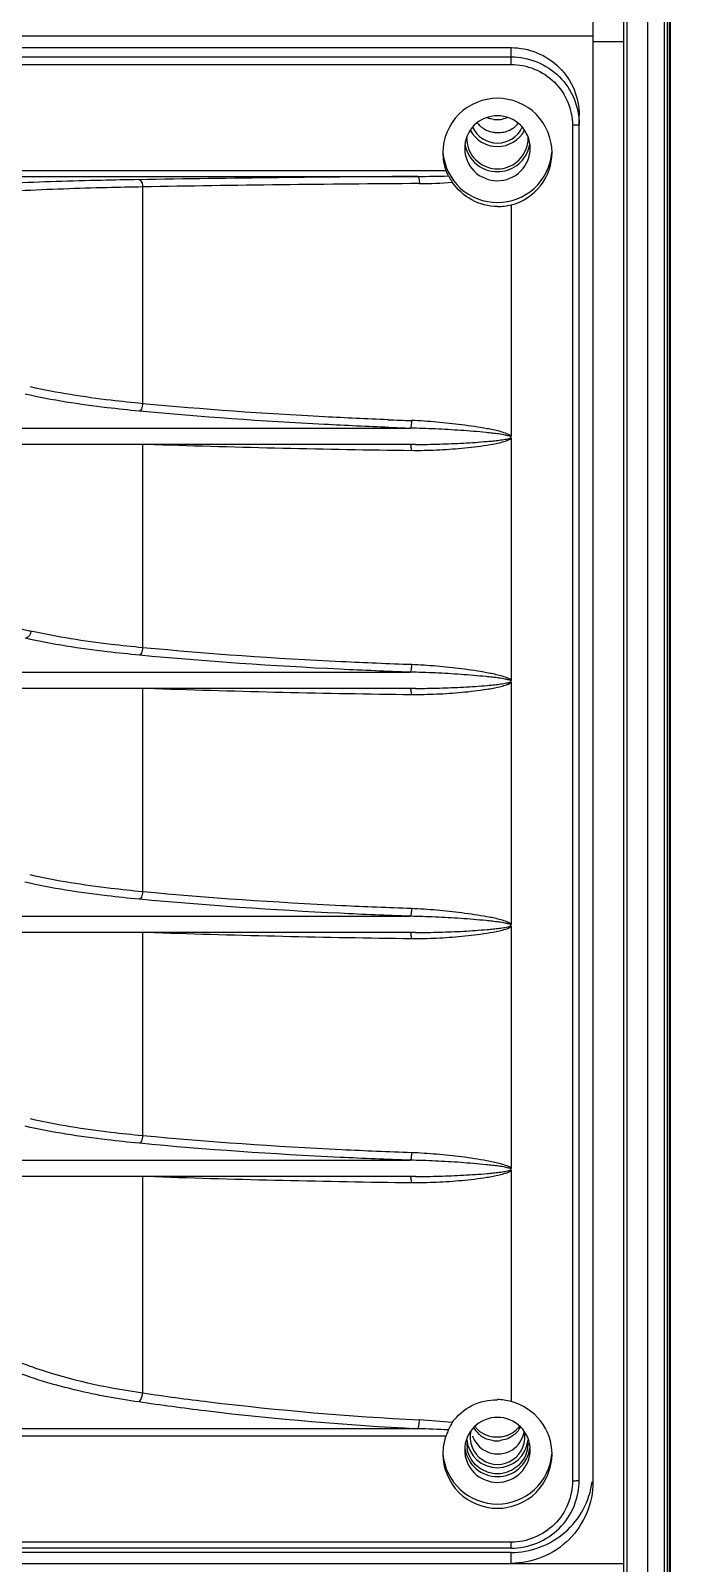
# Model space of a CAD drawing. Header units: millimetres. Extents: x 208114 to 212367, y 170574 to 176275.
# Drawn here: x 208844 to 208890.9, y 175196.1 to 175308.3 of the extents above; entities that cross this region are included whole.
import ezdxf

# ---------------------------------------------------------------- set-up
doc = ezdxf.new("R2010")
doc.units = ezdxf.units.MM
doc.header["$LTSCALE"] = 10

msp = doc.modelspace()

# ---------------------------------------------------------------- linework, layer by layer
for p, q in [((208887.45, 175183.29), (208887.45, 175432.49)), ((208887.68, 175432.69), (208887.68, 174469.29)), ((208889.21, 174469.29), (208889.21, 175432.69)), ((208890.45, 174469.29), (208890.45, 175432.69)), ((208890.66, 174469.29), (208890.66, 175432.69)), ((208890.8, 174469.29), (208890.8, 175432.69)), ((208890.87, 174469.29), (208890.87, 175432.69)), ((208885.2, 175413.69), (208885.2, 175202.05)), ((208885.2, 175307.89), (208777.2, 175307.89)), ((208783.2, 175307.05), (208879.2, 175307.05)), ((208879.2, 175305.82), (208879.2, 175307.05)), ((208885.2, 175307.49), (208887.45, 175307.49)), ((208783.2, 175306.38), (208879.2, 175306.38)), ((208783.2, 175305.82), (208879.2, 175305.82)), ((208884.2, 175202.17), (208884.2, 175302.09)), ((208883.7, 175301.36), (208883.7, 175202.11)), ((208787.97, 175298.06), (208874.42, 175298.06)), ((208790.02, 175297.62), (208872.37, 175297.62)), ((208852.2, 175296.85), (208852.2, 175280.98)), ((208879.2, 175295.53), (208879.2, 175278.6)), ((208790.59, 175279.19), (208871.81, 175279.19)), ((208872.2, 175278), (208790.2, 175278)), ((208852.2, 175278), (208852.2, 175263.12)), ((208879.2, 175278.47), (208879.2, 175260.73)), ((208790.59, 175261.33), (208871.81, 175261.33)), ((208872.2, 175260.14), (208790.2, 175260.14)), ((208852.2, 175260.14), (208852.2, 175245.25)), ((208879.2, 175260.6), (208879.2, 175242.87)), ((208790.59, 175243.46), (208871.81, 175243.46)), ((208872.2, 175242.27), (208790.2, 175242.27)), ((208852.2, 175242.27), (208852.2, 175227.39)), ((208879.2, 175242.74), (208879.2, 175225)), ((208790.59, 175225.6), (208871.81, 175225.6)), ((208872.2, 175224.41), (208790.2, 175224.41)), ((208852.2, 175224.41), (208852.2, 175208.57)), ((208879.2, 175224.87), (208879.2, 175207.94)), ((208874.42, 175205.41), (208787.97, 175205.41)), ((208872.37, 175205.95), (208790.02, 175205.95)), ((208879.2, 175197.64), (208783.2, 175197.64)), ((208879.2, 175197.2), (208783.2, 175197.2)), ((208879.2, 175197.2), (208879.2, 175197.64)), ((208774.95, 175196.09), (208887.45, 175196.09)), ((208879.2, 175196.89), (208783.2, 175196.89)), ((208879.2, 175196.09), (208879.2, 175196.89))]:
    msp.add_line(p, q)
for points in [[(208879.17, 175278.53), (208879.18, 175278.54), (208879.19, 175278.56), (208879.2, 175278.58), (208879.2, 175278.6)], [(208879.2, 175278.47), (208879.2, 175278.48), (208879.19, 175278.5), (208879.18, 175278.52), (208879.17, 175278.53)], [(208879.17, 175260.66), (208879.18, 175260.68), (208879.19, 175260.69), (208879.2, 175260.71), (208879.2, 175260.73)], [(208879.2, 175260.6), (208879.2, 175260.62), (208879.19, 175260.64), (208879.18, 175260.65), (208879.17, 175260.66)], [(208879.17, 175242.8), (208879.18, 175242.81), (208879.19, 175242.83), (208879.2, 175242.85), (208879.2, 175242.87)], [(208879.2, 175242.74), (208879.2, 175242.75), (208879.19, 175242.77), (208879.18, 175242.79), (208879.17, 175242.8)], [(208879.17, 175224.93), (208879.18, 175224.95), (208879.19, 175224.96), (208879.2, 175224.98), (208879.2, 175225)], [(208879.2, 175224.87), (208879.2, 175224.89), (208879.19, 175224.91), (208879.18, 175224.92), (208879.17, 175224.93)]]:
    msp.add_lwpolyline(points)
for centre, radius, start, end in [((208878.14, 175303.88), 2.1, 264.6191, 277.4972), ((208878.19, 175304.39), 2.32, 267.3207, 270.2397), ((208878.19, 175304.35), 2.28, 270.2316, 274.8878), ((208878.14, 175303.87), 2.09, 277.4238, 292.0248), ((208878.13, 175300.41), 2.19, 177.3002, 179.9969), ((208878.17, 175300.41), 2.22, 180.037, 190.2466), ((208878.24, 175302.99), 2.16, 263.1731, 275.2549), ((208878.23, 175300.41), 2.22, 349.7534, 359.963), ((208878.26, 175300.41), 2.19, 0.0031, 2.6998), ((208878.17, 175299.38), 3.97, 180.082, 199.3707), ((208878.17, 175300.35), 2.38, 189.1755, 198.0886), ((208878.22, 175300.35), 2.38, 341.9114, 350.8245), ((208883.57, 173427.39), 1870.26, 90.3431, 90.9698), ((208883.59, 173513.7), 1783.43, 90.3568, 91.0085), ((208872.12, 175375.89), 78.27, 270.187, 271.8209), ((208872.21, 175332.4), 35.31, 270.4341, 274.3552), ((208878.25, 175299.42), 4, 269.2978, 283.7501), ((208884.89, 175656.07), 376.55, 267.761, 268.0237), ((208884.85, 175658.01), 379.04, 267.7931, 267.9079), ((208884.94, 175660.54), 381.57, 267.9079, 268.0277), ((208882.58, 176143.41), 865.91, 268.04625, 269.29315), ((208910.62, 175554.5), 297.71, 256.9098, 257.0713), ((208882.58, 176125.54), 865.91, 268.04625, 269.29315), ((208882.58, 176107.68), 865.91, 268.04625, 269.29315), ((208882.58, 176089.81), 865.91, 268.04625, 269.29315), ((208855.92, 175246.05), 38.24, 254.7851, 254.9163), ((208878.14, 175203.99), 4.09, 75.0663, 89.2453), ((208870.32, 175165.94), 40.71, 83.5539, 86.9629), ((208870.22, 175116.21), 89.76, 87.2037, 88.6291), ((208878.17, 175204.09), 3.97, 160.6293, 179.918), ((208878.15, 175207.02), 1.97, 210.3563, 226.8691), ((208878.14, 175207.01), 1.96, 226.8238, 238.4619), ((208878.14, 175207.16), 2.1, 264.6191, 277.4972), ((208878.02, 175207.19), 2.19, 318.8913, 329.1982), ((208878.1, 175206.13), 2.1, 344.9816, 349.5416), ((208878.17, 175204.89), 2.22, 180.036, 190.0909), ((208878.24, 175206.26), 2.16, 263.1731, 275.2549), ((208878.21, 175204.89), 2.24, 348.6499, 349.9248), ((208878.23, 175204.89), 2.22, 349.9082, 359.964), ((208878.2, 175204.94), 2.28, 260.1528, 279.8449)]:
    msp.add_arc(centre, radius, start, end)
for centre, major_axis, start_param, end_param in [((208878.2, 175302.08), (0, 2.27), 8.344017, 10.505539), ((208878.2, 175302.08), (0, -2.02), 5.144562, 7.421808), ((208878.2, 175207.34), (0, 2.02), 3.665195, 4.083608), ((208878.2, 175205.36), (0, 2.27), 7.956568, 10.892994), ((208878.2, 175205.36), (0, -2.02), 4.501219, 8.065151)]:
    msp.add_ellipse(centre, major_axis=major_axis, ratio=0.992501, start_param=start_param, end_param=end_param)
for points, knots in [([(208879.2, 175307.05), (208880.47, 175307.05), (208883.12, 175306), (208884.2, 175303.36), (208884.2, 175302.09)], [0, 0, 0, 0, 0.501331, 1, 1, 1, 1]), ([(208879.2, 175306.38), (208880.47, 175306.38), (208883.12, 175305.33), (208884.2, 175302.69), (208884.2, 175301.42)], [0, 0, 0, 0, 0.501331, 1, 1, 1, 1]), ([(208879.2, 175305.82), (208880.34, 175305.82), (208882.73, 175304.88), (208883.7, 175302.5), (208883.7, 175301.36)], [0, 0, 0, 0, 0.501331, 1, 1, 1, 1]), ([(208878.2, 175303.34), (208877.18, 175303.34), (208875.06, 175302.5), (208874.2, 175300.39), (208874.2, 175299.37)], [0, 0, 0, 0, 0.501339, 1, 1, 1, 1]), ([(208882.2, 175299.37), (208882.2, 175300.39), (208881.34, 175302.5), (208879.22, 175303.34), (208878.2, 175303.34)], [0, 0, 0, 0, 0.498667, 1, 1, 1, 1]), ([(208878.2, 175302.06), (208877.59, 175302.06), (208876.31, 175301.56), (208875.8, 175300.29), (208875.8, 175299.68)], [0, 0, 0, 0, 0.501331, 1, 1, 1, 1]), ([(208876.72, 175301.54), (208876.78, 175301.47), (208876.91, 175301.33), (208877.06, 175301.21), (208877.14, 175301.15)], [0, 0, 0, 0, 0.499682, 1, 1, 1, 1]), ([(208877.94, 175301.79), (208877.86, 175301.8), (208877.71, 175301.82), (208877.57, 175301.86), (208877.5, 175301.89)], [0, 0, 0, 0, 0.502092, 1, 1, 1, 1]), ([(208880.6, 175299.68), (208880.6, 175300.29), (208880.08, 175301.56), (208878.81, 175302.06), (208878.2, 175302.06)], [0, 0, 0, 0, 0.498669, 1, 1, 1, 1]), ([(208879.31, 175301.13), (208879.39, 175301.18), (208879.53, 175301.3), (208879.66, 175301.44), (208879.72, 175301.51)], [0, 0, 0, 0, 0.497716, 1, 1, 1, 1]), ([(208877.14, 175301.15), (208877.26, 175301.07), (208877.53, 175300.93), (208877.83, 175300.86), (208877.98, 175300.85)], [0, 0, 0, 0, 0.488377, 1, 1, 1, 1]), ([(208878.44, 175300.84), (208878.59, 175300.85), (208878.9, 175300.91), (208879.18, 175301.05), (208879.31, 175301.13)], [0, 0, 0, 0, 0.500711, 1, 1, 1, 1]), ([(208884.2, 175301.42), (208884.2, 175301.37), (208883.93, 175301.39), (208883.82, 175301.36), (208883.7, 175301.36)], [0, 0, 0, 0, 0.301345, 1, 1, 1, 1]), ([(208874.21, 175299.37), (208874.28, 175298.41), (208875.21, 175296.47), (208877.23, 175295.71), (208878.2, 175295.71)], [0, 0, 0, 0, 0.498728, 1, 1, 1, 1]), ([(208875.8, 175299.68), (208875.8, 175299.07), (208876.31, 175297.8), (208877.59, 175297.3), (208878.2, 175297.3)], [0, 0, 0, 0, 0.498669, 1, 1, 1, 1]), ([(208875.91, 175299.62), (208876.07, 175299.15), (208876.69, 175298.29), (208878.2, 175297.81), (208879.7, 175298.29), (208880.33, 175299.15), (208880.48, 175299.62)], [0, 0, 0, 0, 0.249475, 0.5, 0.750525, 1, 1, 1, 1]), ([(208875.98, 175300.02), (208876.07, 175299.52), (208876.64, 175298.55), (208878.2, 175297.99), (208879.76, 175298.55), (208880.32, 175299.52), (208880.41, 175300.02)], [0, 0, 0, 0, 0.249445, 0.5, 0.750555, 1, 1, 1, 1]), ([(208878.2, 175297.3), (208878.81, 175297.3), (208880.08, 175297.8), (208880.6, 175299.07), (208880.6, 175299.68)], [0, 0, 0, 0, 0.501331, 1, 1, 1, 1]), ([(208878.2, 175295.71), (208879.17, 175295.71), (208881.18, 175296.47), (208882.11, 175298.41), (208882.19, 175299.37)], [0, 0, 0, 0, 0.501272, 1, 1, 1, 1]), ([(208879.2, 175295.53), (208880.03, 175295.74), (208881.6, 175296.75), (208882.2, 175298.52), (208882.2, 175299.37)], [0, 0, 0, 0, 0.501118, 1, 1, 1, 1]), ([(208851.92, 175297.39), (208851.01, 175297.37), (208847.88, 175297.31), (208844.75, 175297.22), (208842.53, 175297.11)], [0, 0, 0, 0, 0.290124, 1, 1, 1, 1]), ([(208851.92, 175297.39), (208851.95, 175297.39), (208852.15, 175297.28), (208852.19, 175297.03), (208852.2, 175296.85)], [0, 0, 0, 0, 0.172206, 1, 1, 1, 1]), ([(208872.37, 175297.62), (208872.43, 175297.61), (208872.45, 175297.36), (208872.48, 175297.22), (208872.48, 175297.09)], [0, 0, 0, 0, 0.317, 1, 1, 1, 1]), ([(208874.42, 175298.06), (208874.44, 175298.02), (208874.49, 175297.88), (208874.55, 175297.75), (208874.6, 175297.66)], [0, 0, 0, 0, 0.30628, 1, 1, 1, 1]), ([(208874.6, 175297.66), (208874.62, 175297.63), (208874.71, 175297.48), (208874.81, 175297.32), (208874.89, 175297.2)], [0, 0, 0, 0, 0.175337, 1, 1, 1, 1]), ([(208878.2, 175295.41), (208877.55, 175295.42), (208876.25, 175295.76), (208875.26, 175296.66), (208874.89, 175297.2)], [0, 0, 0, 0, 0.499317, 1, 1, 1, 1]), ([(208852.2, 175296.85), (208851.33, 175296.84), (208848.33, 175296.77), (208845.33, 175296.67), (208843.2, 175296.56)], [0, 0, 0, 0, 0.288752, 1, 1, 1, 1]), ([(208851.96, 175280.44), (208851.17, 175280.51), (208848.37, 175280.81), (208845.57, 175281.23), (208843.6, 175281.68)], [0, 0, 0, 0, 0.280714, 1, 1, 1, 1]), ([(208852.2, 175280.98), (208851.42, 175281.06), (208848.67, 175281.35), (208845.93, 175281.77), (208843.99, 175282.21)], [0, 0, 0, 0, 0.280697, 1, 1, 1, 1]), ([(208852.2, 175280.98), (208852.2, 175280.92), (208852.17, 175280.73), (208852.09, 175280.48), (208851.96, 175280.44)], [0, 0, 0, 0, 0.311589, 1, 1, 1, 1]), ([(208870.25, 175279.25), (208868.67, 175279.31), (208862.57, 175279.59), (208856.47, 175280.01), (208851.96, 175280.44)], [0, 0, 0, 0, 0.258531, 1, 1, 1, 1]), ([(208870.18, 175279.81), (208868.63, 175279.87), (208862.63, 175280.14), (208856.63, 175280.57), (208852.2, 175280.98)], [0, 0, 0, 0, 0.25849, 1, 1, 1, 1]), ([(208871.9, 175279.75), (208871.9, 175279.63), (208871.88, 175279.45), (208871.86, 175279.24), (208871.81, 175279.19)], [0, 0, 0, 0, 0.636126, 1, 1, 1, 1]), ([(208879.18, 175278.53), (208879.18, 175278.61), (208878.94, 175278.64), (208878.68, 175278.71), (208878.28, 175278.77), (208877.83, 175278.82), (208877.21, 175278.89), (208876.44, 175278.96), (208875.2, 175279.05), (208873.66, 175279.14), (208872.42, 175279.18), (208871.81, 175279.19)], [0, 0, 0, 0, 0.031589, 0.062381, 0.125135, 0.187771, 0.250364, 0.375504, 0.500576, 0.750481, 1, 1, 1, 1]), ([(208879.2, 175278.6), (208879.11, 175278.72), (208878.78, 175278.83), (208878.2, 175279.01), (208877.43, 175279.16), (208876.51, 175279.31), (208875.28, 175279.48), (208873.75, 175279.65), (208872.52, 175279.73), (208871.9, 175279.75)], [0, 0, 0, 0, 0.062488, 0.125427, 0.251116, 0.376599, 0.501857, 0.751571, 1, 1, 1, 1]), ([(208871.9, 175277.57), (208871.9, 175277.67), (208871.88, 175277.79), (208871.86, 175277.99), (208871.82, 175278.01)], [0, 0, 0, 0, 0.676373, 1, 1, 1, 1]), ([(208871.9, 175277.57), (208872.52, 175277.56), (208873.75, 175277.58), (208875.28, 175277.69), (208876.51, 175277.82), (208877.43, 175277.95), (208878.2, 175278.08), (208878.78, 175278.24), (208879.11, 175278.34), (208879.2, 175278.47)], [0, 0, 0, 0, 0.248912, 0.498722, 0.62394, 0.74933, 0.874836, 0.937532, 1, 1, 1, 1]), ([(208872.2, 175278), (208872.78, 175278), (208873.95, 175278.02), (208875.41, 175278.08), (208876.58, 175278.15), (208877.31, 175278.21), (208877.9, 175278.26), (208878.33, 175278.31), (208878.71, 175278.36), (208878.96, 175278.42), (208879.17, 175278.46), (208879.18, 175278.53)], [0, 0, 0, 0, 0.249664, 0.499578, 0.624622, 0.749711, 0.812271, 0.874846, 0.937475, 0.969068, 1, 1, 1, 1]), ([(208851.96, 175262.57), (208851.18, 175262.65), (208848.38, 175262.94), (208845.59, 175263.36), (208843.62, 175263.81)], [0, 0, 0, 0, 0.280564, 1, 1, 1, 1]), ([(208852.2, 175263.12), (208851.43, 175263.19), (208848.68, 175263.48), (208845.95, 175263.9), (208844.01, 175264.34)], [0, 0, 0, 0, 0.280548, 1, 1, 1, 1]), ([(208852.2, 175263.12), (208852.2, 175263.05), (208852.17, 175262.86), (208852.09, 175262.62), (208851.96, 175262.57)], [0, 0, 0, 0, 0.311589, 1, 1, 1, 1]), ([(208871.81, 175261.33), (208870.09, 175261.39), (208863.47, 175261.66), (208856.85, 175262.11), (208851.96, 175262.57)], [0, 0, 0, 0, 0.258844, 1, 1, 1, 1]), ([(208871.9, 175261.88), (208870.2, 175261.94), (208863.62, 175262.21), (208857.05, 175262.66), (208852.2, 175263.12)], [0, 0, 0, 0, 0.258843, 1, 1, 1, 1]), ([(208871.9, 175261.88), (208871.9, 175261.76), (208871.88, 175261.59), (208871.86, 175261.38), (208871.81, 175261.33)], [0, 0, 0, 0, 0.636126, 1, 1, 1, 1]), ([(208879.18, 175260.66), (208879.18, 175260.74), (208878.94, 175260.77), (208878.68, 175260.85), (208878.28, 175260.9), (208877.83, 175260.96), (208877.21, 175261.02), (208876.44, 175261.09), (208875.2, 175261.19), (208873.66, 175261.28), (208872.42, 175261.32), (208871.81, 175261.33)], [0, 0, 0, 0, 0.031589, 0.062381, 0.125135, 0.187771, 0.250364, 0.375504, 0.500576, 0.750481, 1, 1, 1, 1]), ([(208879.2, 175260.73), (208879.11, 175260.86), (208878.78, 175260.96), (208878.2, 175261.14), (208877.43, 175261.29), (208876.51, 175261.45), (208875.28, 175261.62), (208873.75, 175261.78), (208872.52, 175261.86), (208871.9, 175261.88)], [0, 0, 0, 0, 0.062488, 0.125427, 0.251116, 0.376599, 0.501857, 0.751571, 1, 1, 1, 1]), ([(208871.9, 175259.7), (208871.9, 175259.8), (208871.88, 175259.93), (208871.86, 175260.13), (208871.82, 175260.14)], [0, 0, 0, 0, 0.676373, 1, 1, 1, 1]), ([(208871.9, 175259.7), (208872.52, 175259.69), (208873.75, 175259.72), (208875.28, 175259.82), (208876.51, 175259.95), (208877.43, 175260.08), (208878.2, 175260.21), (208878.78, 175260.38), (208879.11, 175260.47), (208879.2, 175260.6)], [0, 0, 0, 0, 0.248912, 0.498722, 0.62394, 0.74933, 0.874836, 0.937532, 1, 1, 1, 1]), ([(208872.2, 175260.14), (208872.78, 175260.14), (208873.95, 175260.16), (208875.41, 175260.22), (208876.58, 175260.29), (208877.31, 175260.34), (208877.9, 175260.4), (208878.33, 175260.45), (208878.71, 175260.5), (208878.96, 175260.56), (208879.17, 175260.59), (208879.18, 175260.66)], [0, 0, 0, 0, 0.249664, 0.499578, 0.624622, 0.749711, 0.812271, 0.874846, 0.937475, 0.969068, 1, 1, 1, 1]), ([(208852.2, 175245.25), (208851.42, 175245.33), (208848.66, 175245.62), (208845.91, 175246.04), (208843.97, 175246.49)], [0, 0, 0, 0, 0.280844, 1, 1, 1, 1]), ([(208851.96, 175244.71), (208851.17, 175244.78), (208848.36, 175245.08), (208845.56, 175245.5), (208843.57, 175245.96)], [0, 0, 0, 0, 0.28086, 1, 1, 1, 1]), ([(208852.2, 175245.25), (208852.2, 175245.19), (208852.17, 175245), (208852.09, 175244.75), (208851.96, 175244.71)], [0, 0, 0, 0, 0.311589, 1, 1, 1, 1]), ([(208871.81, 175243.46), (208870.09, 175243.52), (208863.47, 175243.8), (208856.85, 175244.25), (208851.96, 175244.71)], [0, 0, 0, 0, 0.258844, 1, 1, 1, 1]), ([(208871.9, 175244.02), (208870.2, 175244.08), (208863.62, 175244.35), (208857.05, 175244.8), (208852.2, 175245.25)], [0, 0, 0, 0, 0.258843, 1, 1, 1, 1]), ([(208871.9, 175244.02), (208871.9, 175243.9), (208871.88, 175243.72), (208871.86, 175243.51), (208871.81, 175243.46)], [0, 0, 0, 0, 0.636126, 1, 1, 1, 1]), ([(208879.18, 175242.8), (208879.18, 175242.88), (208878.94, 175242.91), (208878.68, 175242.98), (208878.28, 175243.04), (208877.83, 175243.09), (208877.21, 175243.16), (208876.44, 175243.23), (208875.2, 175243.32), (208873.66, 175243.41), (208872.42, 175243.45), (208871.81, 175243.46)], [0, 0, 0, 0, 0.031585, 0.062384, 0.125137, 0.187772, 0.250366, 0.375505, 0.500577, 0.750481, 1, 1, 1, 1]), ([(208879.2, 175242.87), (208879.11, 175242.99), (208878.78, 175243.1), (208878.2, 175243.28), (208877.43, 175243.43), (208876.51, 175243.58), (208875.28, 175243.75), (208873.75, 175243.92), (208872.52, 175244), (208871.9, 175244.02)], [0, 0, 0, 0, 0.062488, 0.125428, 0.251116, 0.3766, 0.501857, 0.751571, 1, 1, 1, 1]), ([(208871.9, 175241.84), (208871.9, 175241.94), (208871.88, 175242.06), (208871.86, 175242.26), (208871.82, 175242.28)], [0, 0, 0, 0, 0.676373, 1, 1, 1, 1]), ([(208871.9, 175241.84), (208872.52, 175241.83), (208873.75, 175241.85), (208875.28, 175241.96), (208876.51, 175242.09), (208877.43, 175242.22), (208878.2, 175242.35), (208878.78, 175242.51), (208879.11, 175242.61), (208879.2, 175242.74)], [0, 0, 0, 0, 0.248912, 0.498722, 0.62394, 0.74933, 0.874836, 0.937532, 1, 1, 1, 1]), ([(208872.2, 175242.27), (208872.78, 175242.27), (208873.95, 175242.29), (208875.41, 175242.35), (208876.58, 175242.42), (208877.31, 175242.48), (208877.9, 175242.53), (208878.33, 175242.58), (208878.71, 175242.63), (208878.96, 175242.69), (208879.17, 175242.73), (208879.18, 175242.8)], [0, 0, 0, 0, 0.249664, 0.499578, 0.624622, 0.749711, 0.812271, 0.874847, 0.937475, 0.969068, 1, 1, 1, 1]), ([(208852.2, 175227.39), (208851.42, 175227.46), (208848.67, 175227.75), (208845.93, 175228.17), (208843.99, 175228.62)], [0, 0, 0, 0, 0.280697, 1, 1, 1, 1]), ([(208851.96, 175226.84), (208851.17, 175226.92), (208848.37, 175227.21), (208845.57, 175227.64), (208843.6, 175228.09)], [0, 0, 0, 0, 0.280714, 1, 1, 1, 1]), ([(208852.2, 175227.39), (208852.2, 175227.32), (208852.17, 175227.13), (208852.09, 175226.89), (208851.96, 175226.84)], [0, 0, 0, 0, 0.311589, 1, 1, 1, 1]), ([(208871.9, 175226.15), (208870.2, 175226.21), (208863.62, 175226.48), (208857.05, 175226.93), (208852.2, 175227.39)], [0, 0, 0, 0, 0.258843, 1, 1, 1, 1]), ([(208871.81, 175225.6), (208870.09, 175225.66), (208863.47, 175225.93), (208856.85, 175226.38), (208851.96, 175226.84)], [0, 0, 0, 0, 0.258844, 1, 1, 1, 1]), ([(208871.9, 175226.15), (208871.9, 175226.03), (208871.88, 175225.86), (208871.86, 175225.65), (208871.81, 175225.6)], [0, 0, 0, 0, 0.636126, 1, 1, 1, 1]), ([(208879.18, 175224.93), (208879.18, 175225.01), (208878.94, 175225.04), (208878.68, 175225.12), (208878.28, 175225.17), (208877.83, 175225.23), (208877.21, 175225.29), (208876.44, 175225.36), (208875.2, 175225.46), (208873.66, 175225.55), (208872.42, 175225.59), (208871.81, 175225.6)], [0, 0, 0, 0, 0.031585, 0.062384, 0.125137, 0.187772, 0.250366, 0.375505, 0.500577, 0.750481, 1, 1, 1, 1]), ([(208879.2, 175225), (208879.11, 175225.13), (208878.78, 175225.23), (208878.2, 175225.41), (208877.43, 175225.56), (208876.51, 175225.72), (208875.28, 175225.89), (208873.75, 175226.05), (208872.52, 175226.13), (208871.9, 175226.15)], [0, 0, 0, 0, 0.062488, 0.125428, 0.251116, 0.3766, 0.501857, 0.751571, 1, 1, 1, 1]), ([(208871.9, 175223.97), (208871.9, 175224.07), (208871.88, 175224.2), (208871.86, 175224.4), (208871.82, 175224.41)], [0, 0, 0, 0, 0.676373, 1, 1, 1, 1]), ([(208871.9, 175223.97), (208872.52, 175223.96), (208873.75, 175223.99), (208875.28, 175224.09), (208876.51, 175224.22), (208877.43, 175224.35), (208878.2, 175224.48), (208878.78, 175224.65), (208879.11, 175224.74), (208879.2, 175224.87)], [0, 0, 0, 0, 0.248912, 0.498722, 0.62394, 0.74933, 0.874836, 0.937532, 1, 1, 1, 1]), ([(208872.2, 175224.41), (208872.78, 175224.41), (208873.95, 175224.43), (208875.41, 175224.49), (208876.58, 175224.56), (208877.31, 175224.61), (208877.9, 175224.67), (208878.33, 175224.72), (208878.71, 175224.77), (208878.96, 175224.83), (208879.17, 175224.86), (208879.18, 175224.93)], [0, 0, 0, 0, 0.249664, 0.499578, 0.624622, 0.749711, 0.812271, 0.874847, 0.937475, 0.969068, 1, 1, 1, 1]), ([(208843.2, 175210.82), (208843.81, 175210.57), (208846.73, 175209.54), (208849.79, 175208.93), (208852.2, 175208.57)], [0, 0, 0, 0, 0.213777, 1, 1, 1, 1]), ([(208842.53, 175210.27), (208842.79, 175210.16), (208843.88, 175209.74), (208845.01, 175209.39), (208845.89, 175209.15)], [0, 0, 0, 0, 0.23074, 1, 1, 1, 1]), ([(208845.97, 175209.13), (208846.42, 175209.01), (208848.39, 175208.51), (208850.38, 175208.15), (208851.92, 175207.93)], [0, 0, 0, 0, 0.232047, 1, 1, 1, 1]), ([(208851.92, 175207.93), (208851.96, 175207.95), (208852.13, 175208.12), (208852.18, 175208.37), (208852.2, 175208.57)], [0, 0, 0, 0, 0.18509, 1, 1, 1, 1]), ([(208852.2, 175208.57), (208853.81, 175208.33), (208860.55, 175207.43), (208867.32, 175206.86), (208872.48, 175206.6)], [0, 0, 0, 0, 0.240069, 1, 1, 1, 1]), ([(208851.92, 175207.93), (208853.54, 175207.69), (208860.34, 175206.78), (208867.17, 175206.22), (208872.37, 175205.95)], [0, 0, 0, 0, 0.240063, 1, 1, 1, 1]), ([(208874.89, 175206.4), (208875.26, 175206.92), (208876.26, 175207.79), (208877.56, 175208.08), (208878.2, 175208.07)], [0, 0, 0, 0, 0.498065, 1, 1, 1, 1]), ([(208882.2, 175204.09), (208882.2, 175204.95), (208881.6, 175206.72), (208880.03, 175207.72), (208879.2, 175207.94)], [0, 0, 0, 0, 0.498882, 1, 1, 1, 1]), ([(208872.37, 175205.95), (208872.42, 175206.02), (208872.45, 175206.25), (208872.48, 175206.46), (208872.48, 175206.6)], [0, 0, 0, 0, 0.385265, 1, 1, 1, 1]), ([(208874.89, 175206.4), (208874.8, 175206.26), (208874.7, 175206.09), (208874.62, 175205.9), (208874.6, 175205.87)], [0, 0, 0, 0, 0.79591, 1, 1, 1, 1]), ([(208878.2, 175206.78), (208877.59, 175206.78), (208876.31, 175206.28), (208875.8, 175205.01), (208875.8, 175204.4)], [0, 0, 0, 0, 0.501331, 1, 1, 1, 1]), ([(208876.55, 175206.12), (208876.59, 175206.07), (208876.67, 175205.96), (208876.77, 175205.86), (208876.82, 175205.82)], [0, 0, 0, 0, 0.49958, 1, 1, 1, 1]), ([(208880.6, 175204.4), (208880.6, 175205.01), (208880.08, 175206.28), (208878.81, 175206.78), (208878.2, 175206.78)], [0, 0, 0, 0, 0.498669, 1, 1, 1, 1]), ([(208874.6, 175205.87), (208874.59, 175205.83), (208874.53, 175205.68), (208874.47, 175205.53), (208874.42, 175205.41)], [0, 0, 0, 0, 0.203732, 1, 1, 1, 1]), ([(208876.82, 175205.82), (208876.87, 175205.77), (208876.98, 175205.69), (208877.1, 175205.62), (208877.16, 175205.59)], [0, 0, 0, 0, 0.497599, 1, 1, 1, 1]), ([(208877.94, 175205.07), (208877.79, 175205.08), (208877.51, 175205.14), (208877.24, 175205.26), (208877.12, 175205.34)], [0, 0, 0, 0, 0.503434, 1, 1, 1, 1]), ([(208877.16, 175205.59), (208877.22, 175205.56), (208877.34, 175205.5), (208877.48, 175205.45), (208877.54, 175205.43)], [0, 0, 0, 0, 0.497588, 1, 1, 1, 1]), ([(208877.54, 175205.43), (208877.68, 175205.39), (208877.96, 175205.34), (208878.24, 175205.34), (208878.39, 175205.35)], [0, 0, 0, 0, 0.500134, 1, 1, 1, 1]), ([(208878.39, 175205.35), (208878.46, 175205.36), (208878.6, 175205.37), (208878.73, 175205.41), (208878.8, 175205.43)], [0, 0, 0, 0, 0.502891, 1, 1, 1, 1]), ([(208879.31, 175205.42), (208879.18, 175205.33), (208878.89, 175205.17), (208878.57, 175205.1), (208878.41, 175205.08)], [0, 0, 0, 0, 0.501424, 1, 1, 1, 1]), ([(208878.8, 175205.43), (208878.87, 175205.45), (208879.01, 175205.49), (208879.14, 175205.56), (208879.2, 175205.59)], [0, 0, 0, 0, 0.503593, 1, 1, 1, 1]), ([(208879.67, 175205.75), (208879.62, 175205.68), (208879.5, 175205.57), (208879.38, 175205.47), (208879.31, 175205.42)], [0, 0, 0, 0, 0.501614, 1, 1, 1, 1]), ([(208874.2, 175204.09), (208874.2, 175203.08), (208875.06, 175200.96), (208877.18, 175200.12), (208878.2, 175200.12)], [0, 0, 0, 0, 0.498661, 1, 1, 1, 1]), ([(208874.21, 175204.09), (208874.28, 175203.13), (208875.21, 175201.19), (208877.22, 175200.43), (208878.2, 175200.43)], [0, 0, 0, 0, 0.498728, 1, 1, 1, 1]), ([(208875.8, 175204.4), (208875.8, 175203.79), (208876.31, 175202.52), (208877.59, 175202.02), (208878.2, 175202.02)], [0, 0, 0, 0, 0.498669, 1, 1, 1, 1]), ([(208875.82, 175204.49), (208875.9, 175203.94), (208876.49, 175202.86), (208877.64, 175202.44), (208878.2, 175202.44)], [0, 0, 0, 0, 0.498787, 1, 1, 1, 1]), ([(208877.81, 175202.69), (208877.36, 175202.77), (208876.5, 175203.2), (208876.06, 175204.06), (208875.98, 175204.5)], [0, 0, 0, 0, 0.500997, 1, 1, 1, 1]), ([(208877.14, 175204.43), (208877.26, 175204.35), (208877.53, 175204.21), (208877.83, 175204.14), (208877.98, 175204.12)], [0, 0, 0, 0, 0.488377, 1, 1, 1, 1]), ([(208878.2, 175202.44), (208878.76, 175202.44), (208879.91, 175202.86), (208880.49, 175203.94), (208880.57, 175204.49)], [0, 0, 0, 0, 0.501213, 1, 1, 1, 1]), ([(208878.2, 175202.02), (208878.81, 175202.02), (208880.08, 175202.52), (208880.6, 175203.79), (208880.6, 175204.4)], [0, 0, 0, 0, 0.501331, 1, 1, 1, 1]), ([(208878.2, 175200.43), (208879.17, 175200.43), (208881.18, 175201.19), (208882.11, 175203.13), (208882.19, 175204.09)], [0, 0, 0, 0, 0.501272, 1, 1, 1, 1]), ([(208878.2, 175200.12), (208879.22, 175200.12), (208881.34, 175200.96), (208882.2, 175203.08), (208882.2, 175204.09)], [0, 0, 0, 0, 0.501333, 1, 1, 1, 1]), ([(208878.44, 175204.11), (208878.59, 175204.13), (208878.9, 175204.19), (208879.18, 175204.32), (208879.31, 175204.41)], [0, 0, 0, 0, 0.500711, 1, 1, 1, 1]), ([(208880.4, 175204.45), (208880.32, 175204.02), (208879.87, 175203.19), (208879.02, 175202.76), (208878.59, 175202.69)], [0, 0, 0, 0, 0.499011, 1, 1, 1, 1]), ([(208879.2, 175197.2), (208880.47, 175197.2), (208883.12, 175198.25), (208884.2, 175200.9), (208884.2, 175202.17)], [0, 0, 0, 0, 0.501094, 1, 1, 1, 1]), ([(208883.7, 175202.11), (208883.7, 175200.97), (208882.73, 175198.59), (208880.34, 175197.64), (208879.2, 175197.64)], [0, 0, 0, 0, 0.498669, 1, 1, 1, 1]), ([(208879.2, 175196.89), (208880.6, 175196.89), (208883.51, 175197.94), (208884.96, 175200.67), (208885.14, 175202.06)], [0, 0, 0, 0, 0.501191, 1, 1, 1, 1]), ([(208885.2, 175202.05), (208885.2, 175200.53), (208883.91, 175197.35), (208880.73, 175196.09), (208879.2, 175196.09)], [0, 0, 0, 0, 0.498669, 1, 1, 1, 1]), ([(208884.2, 175202.17), (208884.2, 175202.12), (208883.93, 175202.14), (208883.82, 175202.11), (208883.7, 175202.11)], [0, 0, 0, 0, 0.301345, 1, 1, 1, 1])]:
    msp.add_open_spline(points, degree=3, knots=knots)
for points in [[(208844.01, 175264.34), (208844.01, 175264.12), (208843.84, 175263.84), (208843.62, 175263.81)], [(208876.36, 175205.42), (208876.52, 175205.03), (208876.79, 175204.66), (208877.14, 175204.43)], [(208879.31, 175204.41), (208879.71, 175204.67), (208880, 175205.12), (208880.13, 175205.59)]]:
    msp.add_open_spline(points, degree=3)

doc.saveas('drawing.dxf')
